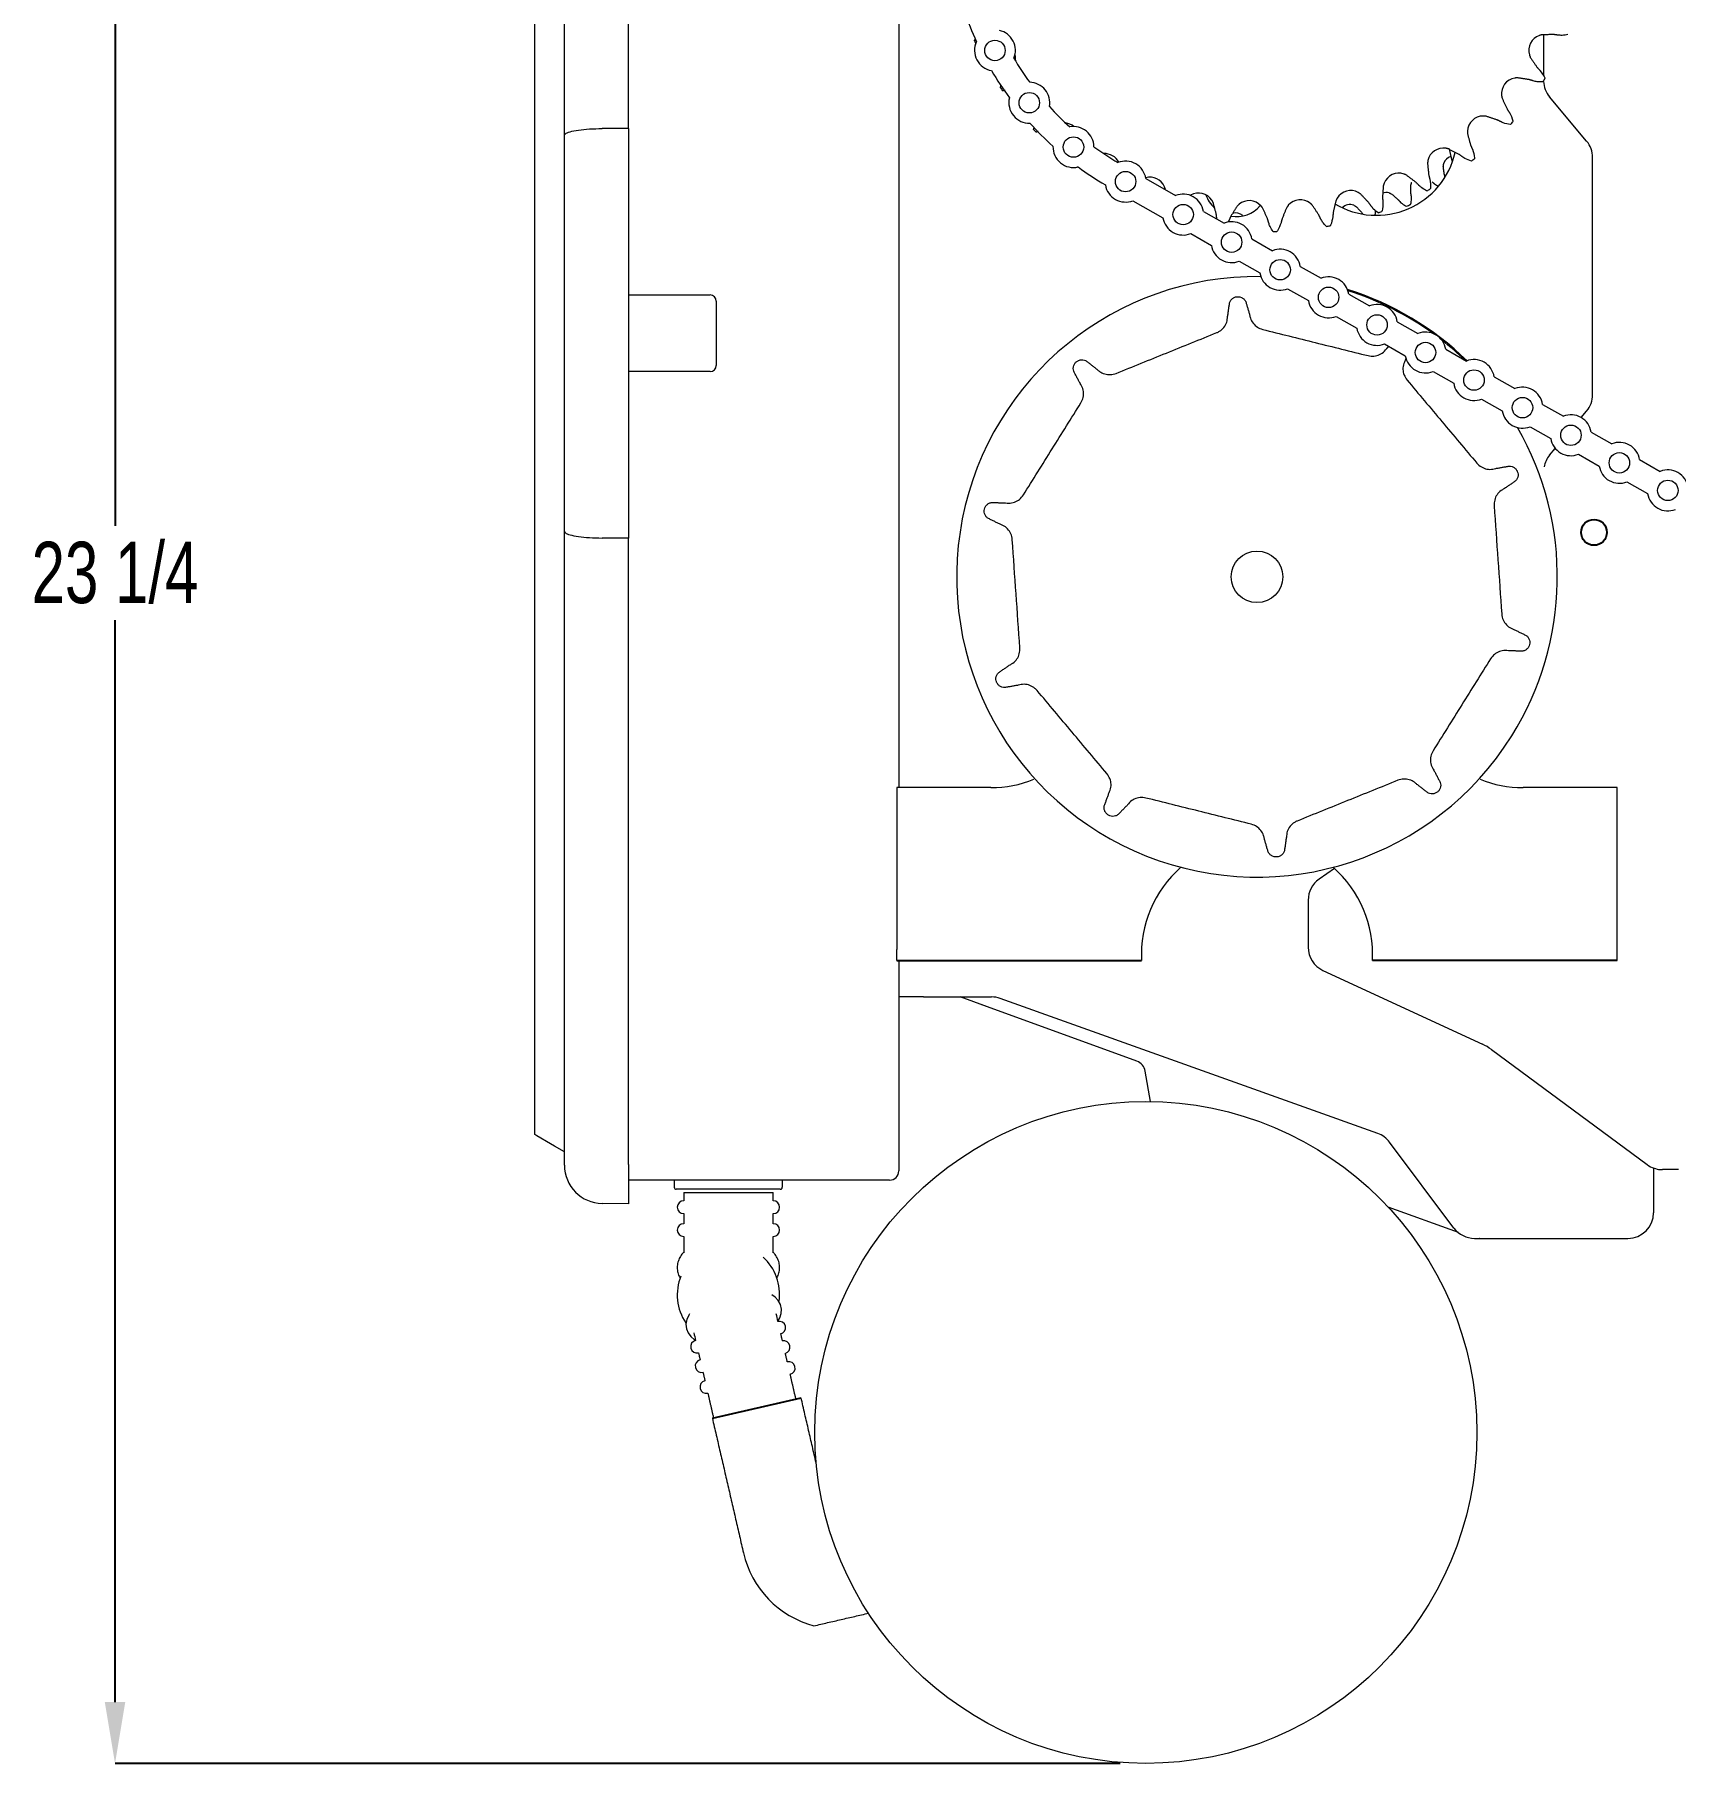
# Model space of a CAD drawing. Header units: inches. Extents: x 1.5 to 20.4, y 6.8 to 20.8.
# Drawn here: x 10.238 to 14.246, y 12.896 to 17.12 of the extents above; entities that cross this region are included whole.
import ezdxf

# ---------------------------------------------------------------- set-up
doc = ezdxf.new("R2010")
doc.units = ezdxf.units.IN
doc.header["$MEASUREMENT"] = 0
doc.header["$PDSIZE"] = -1
doc.layers.add('DIM', color=1, linetype='Continuous')
doc.layers.add('SLD-0', color=7, linetype='Continuous', lineweight=15)
doc.styles.add('SLDTEXTSTYLE0', font='ARIAL.TTF', dxfattribs={"width": 0.7})
doc.dimstyles.new('SLDDIMSTYLE0', dxfattribs={"dimtxt": 0.15, "dimasz": 0.15, "dimexe": 0, "dimexo": 0.0625, "dimgap": 0.0375, "dimtad": 0, "dimtih": 1, "dimtoh": 1, "dimdec": 1, "dimlfac": 4, "dimrnd": 1e-09, "dimzin": 12, "dimdsep": 46, "dimtxsty": 'SLDTEXTSTYLE0', "dimsah": 1, "dimcen": 0.09, "dimadec": 0, "dimazin": 0, "dimtfac": 1, "dimtdec": 1, "dimtofl": 0, "dimtmove": 0, "dimatfit": 3, "dimfxl": 0, "dimtolj": 1, "dimtzin": 12, "dimarcsym": 0})

# ---------------------------------------------------------------- blocks, each defined once
blk = doc.blocks.new('*D11')
at = {"color": 0, "linetype": 'ByBlock', "lineweight": -2}
for p, q in [((14.1524, 18.7141), (10.4345, 18.7141)), ((10.4345, 18.5641), (10.4345, 15.92)), ((10.4345, 13.0456), (10.4345, 15.6897)), ((12.8901, 12.8956), (10.4345, 12.8956))]:
    blk.add_line(p, q, dxfattribs=at)
at = {"color": 0, "linetype": 'ByBlock'}
for points in [[(10.4345, 18.7141), (10.4095, 18.5641), (10.4595, 18.5641)], [(10.4345, 12.8956), (10.4095, 13.0456), (10.4595, 13.0456)]]:
    blk.add_solid(points, dxfattribs=at)
at = {"layer": 'DEFPOINTS', "color": 0, "linetype": 'ByBlock'}
for p in [(14.2149, 18.7141), (12.9526, 12.8956)]:
    blk.add_point(p, dxfattribs=at)
at = {"color": 0, "linetype": 'ByBlock', "insert": (10.4345, 15.8049), "char_height": 0.15, "attachment_point": 5, "style": 'SLDTEXTSTYLE0'}
blk.add_mtext('23 1/4', dxfattribs=at)

msp = doc.modelspace()

# ---------------------------------------------------------------- linework, layer by layer
at = {"color": 7, "linetype": 'Continuous', "lineweight": 15}
for p, q in [((11.53239, 16.874357), (11.53239, 18.421672)), ((11.68864, 16.89089), (11.68864, 18.421672)), ((12.349285, 18.303722), (12.349285, 15.280271)), ((13.924286, 17.119981), (13.924286, 17.018954)), ((14.029663, 16.860261), (13.938908, 16.968419)), ((11.53239, 15.906487), (11.53239, 16.874357)), ((11.68864, 16.89089), (11.68864, 15.889954)), ((13.693486, 16.840314), (13.701299, 16.808261)), ((14.044286, 16.240583), (14.044286, 16.820086)), ((12.952695, 16.768435), (13.025471, 16.727005)), ((12.92119, 16.714453), (12.994551, 16.67269)), ((13.093312, 16.688386), (13.143879, 16.659599)), ((13.062391, 16.63407), (13.112959, 16.605283)), ((13.21172, 16.620979), (13.262287, 16.592192)), ((13.180799, 16.566664), (13.231367, 16.537877)), ((13.330127, 16.553573), (13.380695, 16.524786)), ((11.68864, 16.484172), (11.888398, 16.484172)), ((13.299207, 16.499257), (13.349775, 16.47047)), ((13.448535, 16.486166), (13.499103, 16.457379)), ((11.903398, 16.469172), (11.903398, 16.311672)), ((13.417615, 16.431851), (13.468183, 16.403064)), ((13.566943, 16.41876), (13.617511, 16.389973)), ((13.536023, 16.364444), (13.58659, 16.335657)), ((13.685351, 16.351353), (13.735919, 16.322566)), ((11.888398, 16.296672), (11.68864, 16.296672)), ((13.65443, 16.297038), (13.704998, 16.268251)), ((13.803759, 16.283947), (13.854327, 16.25516)), ((13.772838, 16.229631), (13.823406, 16.200844)), ((13.922167, 16.21654), (13.972734, 16.187753)), ((14.016324, 16.184511), (14.029663, 16.200408)), ((13.891246, 16.162225), (13.941814, 16.133438)), ((14.040575, 16.149134), (14.091142, 16.120347)), ((13.938908, 16.09225), (13.952989, 16.109031)), ((14.009654, 16.094818), (14.060222, 16.066031)), ((14.158983, 16.081727), (14.20955, 16.05294)), ((14.128062, 16.027411), (14.17863, 15.998625)), ((11.53239, 14.359172), (11.53239, 15.906487)), ((11.68864, 14.359172), (11.68864, 15.889954)), ((12.344286, 15.280271), (12.344286, 14.91477)), ((12.574286, 15.280271), (12.344286, 15.280271)), ((14.104286, 15.280271), (13.874286, 15.280271)), ((14.104286, 14.91477), (14.104286, 15.280271)), ((13.41334, 15.082686), (13.375937, 15.056496)), ((13.349286, 15.005299), (13.349286, 14.890267)), ((12.344286, 14.91477), (12.344286, 14.88477)), ((14.104286, 14.88477), (14.104286, 14.91477)), ((12.344286, 14.85777), (12.344286, 14.88477)), ((14.104286, 14.85777), (14.104286, 14.88477)), ((12.349285, 14.85777), (12.349285, 14.343643)), ((13.385522, 14.833554), (13.775249, 14.653071)), ((12.409186, 14.768722), (12.349285, 14.768722)), ((12.409186, 14.768722), (12.575938, 14.768722)), ((12.566177, 14.744242), (12.498916, 14.768722)), ((12.566177, 14.744242), (12.552411, 14.749252)), ((13.51911, 14.435048), (12.596999, 14.765067)), ((12.930972, 14.611467), (12.566177, 14.744242)), ((12.930972, 14.611467), (12.566177, 14.744242)), ((13.797011, 14.640172), (14.177728, 14.35882)), ((12.964194, 14.513041), (12.951059, 14.587528)), ((12.964194, 14.513041), (12.951059, 14.587528)), ((13.705536, 14.203722), (13.54805, 14.413703)), ((11.53239, 14.35755), (11.53239, 14.359172)), ((11.68864, 14.359172), (11.68864, 14.262695)), ((14.193036, 14.350524), (14.193036, 14.241222)), ((14.254286, 14.346585), (14.214874, 14.346585)), ((12.321836, 14.321097), (11.68864, 14.321097)), ((11.809523, 14.298597), (11.805536, 14.298597)), ((11.857852, 14.298597), (11.809523, 14.298597)), ((11.823661, 14.291097), (12.042411, 14.291097)), ((11.898676, 14.298597), (11.857852, 14.298597)), ((11.984622, 14.298597), (11.898676, 14.298597)), ((12.022189, 14.298597), (11.984622, 14.298597)), ((12.059806, 14.298597), (12.022189, 14.298597)), ((12.06468, 14.321097), (12.06468, 14.303597)), ((12.326836, 14.321097), (12.321836, 14.321097)), ((11.68864, 14.262695), (11.624504, 14.263814)), ((13.716217, 14.192639), (13.544957, 14.254973)), ((13.716217, 14.192639), (13.544957, 14.254973)), ((11.823661, 14.183363), (11.823661, 14.142997)), ((12.042411, 14.143205), (12.042411, 14.183363)), ((13.755536, 14.178722), (14.130536, 14.178722)), ((13.768012, 14.178722), (13.767125, 14.178566)), ((13.768012, 14.178722), (13.767125, 14.178566))]:
    msp.add_line(p, q, dxfattribs=at)
for p, q in [((12.344286, 14.85777), (12.942184, 14.85777)), ((14.104286, 14.85777), (13.506387, 14.85777)), ((11.893724, 13.73905), (12.110522, 13.7891))]:
    msp.add_line(p, q)
at = {"color": 7, "linetype": 'Continuous', "lineweight": 15, "flags": 128}
for points in [[(11.53239, 14.390422), (11.508256, 14.404356), (11.488925, 14.415517), (11.474414, 14.423894), (11.464734, 14.429483), (11.459892, 14.432279), (11.459287, 14.432628)], [(12.054012, 13.976028), (12.058766, 13.984358), (12.062121, 13.995249), (12.062685, 14.005933), (12.0602, 14.017027), (12.054909, 14.026748), (12.047224, 14.035021), (12.039095, 14.040641)], [(11.837935, 13.994086), (11.835973, 13.991376), (11.831194, 13.980536), (11.830187, 13.97677), (11.830187, 13.97677), (11.82918, 13.969421), (11.83026, 13.957883), (11.834373, 13.947539), (11.841014, 13.938651), (11.85003, 13.931099), (11.852827, 13.92958)], [(12.054044, 13.975889), (12.05303, 13.980281), (12.051943, 13.98499), (12.050869, 13.989641), (12.049811, 13.994224)], [(11.848632, 13.947754), (11.849689, 13.943173), (11.850762, 13.938526), (11.851849, 13.933819), (11.852858, 13.929448)]]:
    msp.add_lwpolyline(points, dxfattribs=at)
at = {"color": 7, "linetype": 'Continuous', "lineweight": 15}
for centre, radius in [((12.584163, 17.081571), 0.025), ((12.668035, 16.95383), 0.025), ((12.775857, 16.845541), 0.025), ((12.903234, 16.761117), 0.025), ((13.043931, 16.680538), 0.025), ((13.162339, 16.613131), 0.025), ((13.280747, 16.545725), 0.025), ((13.399155, 16.478318), 0.025), ((13.517563, 16.410912), 0.025), ((13.635971, 16.343505), 0.025), ((13.754379, 16.276099), 0.025), ((13.872786, 16.208692), 0.025), ((13.991194, 16.141286), 0.025), ((14.109602, 16.073879), 0.025), ((14.22801, 16.006473), 0.025), ((13.224286, 15.795271), 0.063)]:
    msp.add_circle(centre, radius, dxfattribs=at)
msp.add_circle((14.047598, 15.903935), 0.031563)
for centre, radius, start, end in [((13.255536, 17.430972), 0.7881, 198.801389, 204.597797), ((12.584163, 17.081571), 0.05, 337.669033, 77.318388), ((13.926921, 17.081601), 0.038816, 108.840456, 196.177086), ((13.255536, 17.430972), 0.791763, 204.272196, 204.955873), ((12.584163, 17.081571), 0.05, 154.713295, 260.274127), ((12.595841, 17.059998), 0.038816, 353.843901, 16.563532), ((13.255536, 17.430972), 0.7881, 210.389625, 216.186033), ((13.255536, 17.430972), 0.7256, 210.511797, 216.06386), ((13.255536, 17.430972), 0.791763, 213.74588, 214.429557), ((12.668035, 16.95383), 0.05, 349.257269, 88.906624), ((13.86026, 16.97586), 0.038816, 99.366772, 186.703402), ((13.255536, 17.430972), 0.791763, 327.430091, 328.113768), ((13.986786, 17.008593), 0.0625, 182.589849, 220), ((12.668035, 16.95383), 0.05, 166.301531, 271.862362), ((13.255536, 17.430972), 0.7256, 222.100032, 227.652095), ((13.255536, 17.430972), 0.7881, 221.97786, 227.774268), ((12.75204, 16.865896), 0.038816, 49.756792, 83.805221), ((13.777103, 16.882533), 0.038816, 89.893088, 177.229718), ((13.255536, 17.430972), 0.791763, 317.956406, 318.640084), ((13.255536, 17.430972), 0.791763, 223.219564, 223.903241), ((12.775857, 16.845541), 0.05, 0.845504, 100.494859), ((13.981786, 16.820086), 0.0625, 0, 40), ((12.775857, 16.845541), 0.05, 177.889766, 283.450597), ((13.255536, 17.430972), 0.7256, 233.688268, 239.240331), ((12.851916, 16.79073), 0.038816, 26.834557, 93.278905), ((13.516036, 16.875974), 0.19725, 239.122165, 347.296647), ((13.67972, 16.804165), 0.038816, 80.419404, 167.756034), ((13.704844, 16.797848), 0.0255, 105.897036, 161.838701), ((13.255536, 17.430972), 0.791763, 308.482722, 309.166399), ((13.255536, 17.430972), 0.7881, 233.566095, 239.362503), ((12.903234, 16.761117), 0.05, 8.415705, 112.083094), ((13.570765, 16.742896), 0.038816, 70.945719, 158.28235), ((12.903234, 16.761117), 0.05, 189.478001, 291.046003), ((12.962801, 16.733029), 0.038816, 23.577298, 105.601099), ((13.043931, 16.680538), 0.05, 9.030444, 111.66607), ((13.081671, 16.694365), 0.038816, 33.050982, 120.387613), ((13.453213, 16.700395), 0.038816, 61.472035, 148.808665), ((13.540271, 16.708719), 0.0255, 75.039415, 110.346005), ((13.255536, 17.430972), 0.791763, 299.009038, 299.692715), ((13.173462, 16.753722), 0.078125, 198.521777, 227.166972), ((13.173462, 16.753722), 0.078125, 260.927638, 319.013224), ((13.205284, 16.675794), 0.038816, 42.524667, 129.861297), ((13.330267, 16.677823), 0.038816, 51.998351, 139.334981), ((13.451137, 16.679664), 0.0255, 68.116338, 136.492141), ((13.255536, 17.430972), 0.791763, 289.535354, 290.219031), ((13.255536, 17.430972), 0.803, 294.579102, 295.375937), ((13.043931, 16.680538), 0.05, 189.030444, 291.66607), ((13.162339, 16.613131), 0.05, 9.030444, 111.66607), ((13.172009, 16.659126), 0.0255, 47.347107, 107.584871), ((13.255536, 17.430972), 0.791763, 280.06167, 280.745347), ((13.162339, 16.613131), 0.05, 189.030444, 291.66607), ((13.255536, 17.430972), 0.791763, 270.587985, 271.271662), ((13.280747, 16.545725), 0.05, 9.030444, 111.66607), ((13.224286, 15.795271), 0.733708, 89.268228, 328.019918), ((13.280747, 16.545725), 0.05, 189.030444, 291.66607), ((13.399155, 16.478318), 0.05, 9.030444, 111.66607), ((11.888398, 16.469172), 0.015, 0, 90), ((13.224286, 15.795271), 0.73625, 45.807671, 72.530806), ((13.224286, 15.795271), 0.733708, 54.196406, 72.374142), ((13.399155, 16.478318), 0.05, 189.030444, 291.66607), ((13.517563, 16.410912), 0.05, 9.030444, 111.66607), ((13.517563, 16.410912), 0.05, 189.030444, 291.66607), ((13.635971, 16.343505), 0.05, 9.030444, 111.66607), ((13.224286, 15.795271), 0.733708, 46.171966, 51.99574), ((11.888398, 16.311672), 0.015, 270, 0), ((13.635971, 16.343505), 0.05, 189.030444, 291.66607), ((13.754379, 16.276099), 0.05, 9.030444, 111.66607), ((13.754379, 16.276099), 0.05, 189.030444, 291.66607), ((13.872786, 16.208692), 0.05, 9.030444, 111.66607), ((13.981786, 16.240583), 0.0625, 320, 0), ((13.872786, 16.208692), 0.05, 189.030444, 291.66607), ((13.991194, 16.141286), 0.05, 9.030444, 111.66607), ((13.224286, 15.795271), 0.733708, 328.019918, 29.82132), ((13.991194, 16.141286), 0.05, 189.030444, 291.66607), ((14.109602, 16.073879), 0.05, 9.030444, 111.66607), ((13.986786, 16.052076), 0.0625, 140, 168.919838), ((14.109602, 16.073879), 0.05, 189.030444, 291.66607), ((14.22801, 16.006473), 0.05, 9.030444, 111.66607), ((14.22801, 16.006473), 0.05, 189.030444, 291.66607), ((12.574286, 15.562771), 0.2825, 270, 291.782628), ((13.874286, 15.562771), 0.2825, 248.217372, 270), ((13.224286, 14.872771), 0.2825, 131.147051, 183.043698), ((13.224286, 14.872771), 0.2825, 356.956302, 48.852949), ((13.411786, 15.005299), 0.0625, 125, 180), ((13.411786, 14.890267), 0.0625, 180, 245.151119), ((12.575938, 14.706222), 0.0625, 70.307979, 90), ((13.72272, 14.539643), 0.125, 53.535508, 65.151119), ((12.920284, 14.582102), 0.03125, 10, 70), ((12.920284, 14.582102), 0.03125, 10, 70), ((13.49805, 14.376203), 0.0625, 36.869898, 70.307979), ((11.62614, 14.35755), 0.09375, 180, 269), ((12.326836, 14.343547), 0.02245, 270, 0), ((14.214874, 14.409085), 0.0625, 233.535508, 250.767212), ((11.805536, 14.303597), 0.005, 180, 270), ((11.823661, 14.254847), 0.015625, 90, 270), ((12.042411, 14.254847), 0.015625, 270, 90), ((14.130536, 14.241222), 0.0625, 270, 0), ((11.823661, 14.198988), 0.015625, 90, 270), ((12.042411, 14.198988), 0.015625, 270, 90), ((13.755536, 14.241222), 0.0625, 216.869898, 270), ((13.761698, 14.209341), 0.03125, 258.46482, 280), ((13.761698, 14.209341), 0.03125, 258.46482, 280), ((11.933036, 14.041097), 0.125, 352.681858, 47.336359), ((11.933036, 14.041097), 0.125, 158.70236, 213.456939), ((12.056953, 13.960537), 0.015625, 283, 103), ((11.856444, 13.91424), 0.015625, 103, 283), ((12.06796, 13.912863), 0.015625, 283, 103), ((11.86744, 13.866603), 0.015625, 103, 283), ((12.080342, 13.86198), 0.015625, 283, 103), ((11.879157, 13.815533), 0.015625, 103, 283), ((12.204103, 13.464329), 0.240625, 193, 255.020708)]:
    msp.add_arc(centre, radius, start, end, dxfattribs=at)
for points in [[(11.459287, 18.348216), (11.459287, 14.432628)], [(13.92079, 17.11993), (13.914386, 17.118338)], [(13.949536, 17.120344), (13.92079, 17.11993)], [(13.960325, 17.118935), (13.949536, 17.120344)], [(12.533762, 17.1055), (12.536369, 17.109247)], [(13.889642, 17.070787), (13.892013, 17.064628)], [(13.892013, 17.064628), (13.908169, 17.040849)], [(13.908169, 17.040849), (13.915514, 17.032821)], [(12.597177, 16.99114), (12.598993, 16.994972)], [(13.860522, 17.014675), (13.853943, 17.014159)], [(13.888943, 17.010352), (13.860522, 17.014675)], [(13.899353, 17.007187), (13.888943, 17.010352)], [(13.821709, 16.971329), (13.823034, 16.964864)], [(13.823034, 16.964864), (13.835056, 16.93875)], [(13.78375, 16.920776), (13.777176, 16.921349)], [(13.811073, 16.911833), (13.78375, 16.920776)], [(13.82082, 16.906998), (13.811073, 16.911833)], [(13.835056, 16.93875), (13.840979, 16.929623)], [(11.68864, 16.89089), (11.624504, 16.890698)], [(12.67855, 16.888776), (12.680201, 16.89327)], [(12.68997, 16.883458), (12.685061, 16.88193)], [(13.738332, 16.884409), (13.738575, 16.877814)], [(13.738575, 16.877814), (13.746135, 16.850077)], [(13.69257, 16.840793), (13.68618, 16.84244)], [(13.718048, 16.827475), (13.69257, 16.840793)], [(13.726866, 16.821101), (13.718048, 16.827475)], [(13.746135, 16.850077), (13.750475, 16.8401)], [(13.58947, 16.776908), (13.583437, 16.779585)], [(13.612408, 16.759579), (13.58947, 16.776908)], [(13.641786, 16.812397), (13.64094, 16.805853)], [(13.64094, 16.805853), (13.643831, 16.77725)], [(13.643831, 16.77725), (13.64647, 16.766694)], [(13.679346, 16.798201), (13.680614, 16.805797)], [(13.681919, 16.779097), (13.679346, 16.798201)], [(13.683969, 16.772008), (13.681919, 16.779097)], [(13.000493, 16.742304), (12.998377, 16.748555)], [(13.47726, 16.730865), (13.471751, 16.734499)], [(13.497033, 16.709997), (13.47726, 16.730865)], [(13.532793, 16.750943), (13.530936, 16.722254)], [(13.534705, 16.757259), (13.532793, 16.750943)], [(13.553909, 16.730266), (13.568502, 16.717673)], [(13.599984, 16.75173), (13.602158, 16.759117)], [(13.600235, 16.732455), (13.599984, 16.75173)], [(13.601416, 16.72517), (13.600235, 16.732455)], [(13.620057, 16.751841), (13.612408, 16.759579)], [(13.652199, 16.760598), (13.657655, 16.755628)], [(13.657655, 16.755628), (13.666767, 16.749891)], [(13.117322, 16.709718), (13.114206, 16.715535)], [(13.12478, 16.681953), (13.117322, 16.709718)], [(13.175718, 16.700945), (13.160431, 16.676597)], [(13.180405, 16.70559), (13.175718, 16.700945)], [(13.237922, 16.696805), (13.233891, 16.70203)], [(13.249848, 16.670647), (13.237922, 16.696805)], [(13.296965, 16.697764), (13.285894, 16.671232)], [(13.300824, 16.703117), (13.296965, 16.697764)], [(13.359002, 16.703919), (13.354166, 16.70841)], [(13.375071, 16.680081), (13.359002, 16.703919)], [(13.417082, 16.714583), (13.410529, 16.686591)], [(13.420008, 16.720498), (13.417082, 16.714583)], [(13.467272, 16.69941), (13.480242, 16.68515)], [(13.503304, 16.701105), (13.497033, 16.709997)], [(13.530936, 16.722254), (13.531802, 16.711408)], [(13.568502, 16.717673), (13.573319, 16.712082)], [(13.126063, 16.671148), (13.12478, 16.681953)], [(13.15603, 16.666646), (13.153054, 16.662235)], [(13.160431, 16.676597), (13.15603, 16.666646)], [(13.252892, 16.660201), (13.249848, 16.670647)], [(13.285894, 16.671232), (13.283191, 16.660693)], [(13.379793, 16.670278), (13.375071, 16.680081)], [(13.410529, 16.686591), (13.409598, 16.67575)], [(13.480242, 16.68515), (13.481937, 16.68262)], [(13.152576, 16.43172), (13.15733, 16.464796)], [(13.196942, 16.46758), (13.206276, 16.435494)], [(13.540367, 16.352319), (13.546406, 16.358533)], [(12.806991, 16.323108), (12.833401, 16.302636)], [(13.588477, 16.330614), (13.586029, 16.323808)], [(12.792176, 16.268019), (12.77658, 16.297572)], [(13.807426, 16.060144), (13.840352, 16.065844)], [(13.85524, 16.029031), (13.827609, 16.010239)], [(12.576432, 15.977021), (12.609832, 15.975982)], [(12.596827, 15.923744), (12.566838, 15.938487)], [(11.68864, 15.889954), (11.624504, 15.890146)], [(13.851745, 15.666797), (13.881733, 15.652054)], [(13.872139, 15.61352), (13.83874, 15.614559)], [(12.593331, 15.561511), (12.620962, 15.580302)], [(12.641146, 15.530397), (12.60822, 15.524697)], [(13.656395, 15.322522), (13.671991, 15.292969)], [(12.851233, 15.235289), (12.862542, 15.266733)], [(13.64158, 15.267433), (13.61517, 15.287905)], [(12.908204, 15.238222), (12.884917, 15.214257)], [(13.251629, 15.122961), (13.242296, 15.155047)], [(13.295995, 15.158821), (13.291242, 15.125745)], [(11.800536, 14.321097), (11.800536, 14.303597)], [(11.823661, 14.291097), (11.823661, 14.270472)], [(12.042411, 14.270472), (12.042411, 14.291097)], [(11.823661, 14.239222), (11.823661, 14.214613)], [(12.042411, 14.214613), (12.042411, 14.239222)], [(12.06505, 13.928215), (12.061068, 13.945464)], [(11.859888, 13.898999), (11.863856, 13.881811)], [(12.076827, 13.877204), (12.072075, 13.89779)], [(11.870886, 13.851362), (11.875643, 13.830757)], [(12.097843, 13.786174), (12.083857, 13.846756)], [(11.882672, 13.800308), (11.896659, 13.739727)], [(12.147249, 13.630017), (12.110522, 13.7891)], [(11.893724, 13.73905), (11.969645, 13.4102)], [(12.141908, 13.23188), (12.275066, 13.262719)]]:
    msp.add_open_spline(points, degree=1, dxfattribs=at)
for points, knots in [([(13.983837, 17.120382), (13.979122, 17.119448), (13.971427, 17.117924), (13.963425, 17.118653), (13.960325, 17.118935)], [0, 0, 0, 0, 0.61266644, 1, 1, 1, 1]), ([(13.915514, 17.032821), (13.919992, 17.02692), (13.924839, 17.020532), (13.927609, 17.013287), (13.92782, 17.012736)], [0, 0, 0, 0, 0.92384809, 1, 1, 1, 1]), ([(12.60885, 16.983943), (12.607312, 16.983603), (12.60518, 16.983132), (12.603062, 16.983275), (12.602472, 16.983315)], [0, 0, 0, 0, 0.72155717, 1, 1, 1, 1]), ([(13.922782, 17.004744), (13.917978, 17.004599), (13.910138, 17.004362), (13.902364, 17.006398), (13.899353, 17.007187)], [0, 0, 0, 0, 0.61265452, 1, 1, 1, 1]), ([(13.843527, 16.900732), (13.837474, 16.901653), (13.8297, 16.902836), (13.82243, 16.906243), (13.82082, 16.906998)], [0, 0, 0, 0, 0.77852659, 1, 1, 1, 1]), ([(13.840979, 16.929623), (13.844404, 16.923113), (13.848138, 16.916016), (13.849684, 16.908414), (13.849812, 16.907786)], [0, 0, 0, 0, 0.91733916, 1, 1, 1, 1]), ([(11.53239, 16.874357), (11.53239, 16.874376), (11.532399, 16.87558), (11.534309, 16.878627), (11.544823, 16.883174), (11.56575, 16.88728), (11.593269, 16.890082), (11.614092, 16.890493), (11.624504, 16.890698)], [0, 0, 0, 0, 0.002242632, 0.141619645, 0.359136765, 0.573675537, 0.786810946, 1, 1, 1, 1]), ([(13.748233, 16.811183), (13.742581, 16.81302), (13.735104, 16.81545), (13.728482, 16.819993), (13.726866, 16.821101)], [0, 0, 0, 0, 0.75598776, 1, 1, 1, 1]), ([(13.750475, 16.8401), (13.75278, 16.833123), (13.755295, 16.825509), (13.75557, 16.817756), (13.755593, 16.817106)], [0, 0, 0, 0, 0.91620497, 1, 1, 1, 1]), ([(12.787746, 16.79751), (12.78682, 16.796954), (12.785374, 16.796086), (12.783783, 16.795671), (12.783211, 16.795521)], [0, 0, 0, 0, 0.64031768, 1, 1, 1, 1]), ([(13.546854, 16.733355), (13.547714, 16.733101), (13.550189, 16.732369), (13.55244, 16.731096), (13.553909, 16.730266)], [0, 0, 0, 0, 0.34752607, 1, 1, 1, 1]), ([(13.639499, 16.738541), (13.635205, 16.7407), (13.628197, 16.744223), (13.622329, 16.749714), (13.620057, 16.751841)], [0, 0, 0, 0, 0.61266168, 1, 1, 1, 1]), ([(13.64647, 16.766694), (13.647599, 16.759373), (13.648821, 16.751448), (13.647811, 16.743758), (13.647734, 16.743172)], [0, 0, 0, 0, 0.923833421, 1, 1, 1, 1]), ([(13.460642, 16.703327), (13.461465, 16.702971), (13.463833, 16.701946), (13.465914, 16.700412), (13.467272, 16.69941)], [0, 0, 0, 0, 0.34754713, 1, 1, 1, 1]), ([(13.520292, 16.684787), (13.516412, 16.687623), (13.510079, 16.692252), (13.505195, 16.698633), (13.503304, 16.701105)], [0, 0, 0, 0, 0.612669165, 1, 1, 1, 1]), ([(13.512837, 16.680029), (13.513135, 16.680919), (13.514052, 16.683653), (13.513913, 16.686622), (13.513819, 16.688625)], [0, 0, 0, 0, 0.32529382, 1, 1, 1, 1]), ([(13.531802, 16.711408), (13.53171, 16.704001), (13.531612, 16.695983), (13.529349, 16.688564), (13.529177, 16.687999)], [0, 0, 0, 0, 0.92382061, 1, 1, 1, 1]), ([(13.573319, 16.712082), (13.576768, 16.708754), (13.581648, 16.704045), (13.587752, 16.701484), (13.589543, 16.700734)], [0, 0, 0, 0, 0.70668718, 1, 1, 1, 1]), ([(13.599666, 16.705449), (13.600833, 16.710021), (13.602484, 16.71649), (13.601658, 16.723202), (13.601416, 16.72517)], [0, 0, 0, 0, 0.70675085, 1, 1, 1, 1]), ([(13.263661, 16.639251), (13.260912, 16.643193), (13.256425, 16.649628), (13.253878, 16.657249), (13.252892, 16.660201)], [0, 0, 0, 0, 0.61267519, 1, 1, 1, 1]), ([(13.283191, 16.660693), (13.280699, 16.653717), (13.278003, 16.646165), (13.273454, 16.639883), (13.273107, 16.639404)], [0, 0, 0, 0, 0.92383003, 1, 1, 1, 1]), ([(13.393863, 16.651386), (13.390503, 16.654822), (13.385018, 16.66043), (13.381251, 16.667529), (13.379793, 16.670278)], [0, 0, 0, 0, 0.61267408, 1, 1, 1, 1]), ([(13.409598, 16.67575), (13.408288, 16.668459), (13.406871, 16.660567), (13.403418, 16.653621), (13.403155, 16.653092)], [0, 0, 0, 0, 0.923816959, 1, 1, 1, 1]), ([(13.15733, 16.464796), (13.158241, 16.46701), (13.160047, 16.471398), (13.165407, 16.476469), (13.172017, 16.479547), (13.179277, 16.480228), (13.186306, 16.478487), (13.192336, 16.474548), (13.195544, 16.470448), (13.196754, 16.467966), (13.196942, 16.46758)], [0, 0, 0, 0, 0.143761513, 0.284885963, 0.422607513, 0.558135351, 0.693836495, 0.831957476, 0.973832536, 1, 1, 1, 1]), ([(13.206276, 16.435494), (13.206782, 16.432836), (13.208176, 16.42552), (13.214179, 16.414682), (13.224656, 16.404618), (13.23364, 16.401428), (13.238141, 16.399831)], [0, 0, 0, 0, 0.159972752, 0.440437736, 0.719690283, 1, 1, 1, 1]), ([(13.126012, 16.391951), (13.128254, 16.392996), (13.134851, 16.396074), (13.143921, 16.404422), (13.151273, 16.417241), (13.152142, 16.426899), (13.152576, 16.43172)], [0, 0, 0, 0, 0.146282273, 0.430463116, 0.71573286, 1, 1, 1, 1]), ([(13.238141, 16.399831), (13.28101, 16.389158), (13.366797, 16.3678), (13.452584, 16.346443), (13.495501, 16.335759)], [0, 0, 0, 0, 0.49972425, 1, 1, 1, 1]), ([(12.880143, 16.292514), (12.921098, 16.309077), (13.003055, 16.342223), (13.085011, 16.375369), (13.126012, 16.391951)], [0, 0, 0, 0, 0.499723942, 1, 1, 1, 1]), ([(13.495501, 16.335759), (13.497929, 16.335287), (13.505075, 16.333899), (13.517319, 16.335321), (13.530802, 16.341371), (13.537183, 16.348674), (13.540367, 16.352319)], [0, 0, 0, 0, 0.14628512, 0.43045928, 0.71573089, 1, 1, 1, 1]), ([(12.77658, 16.297572), (12.776016, 16.299899), (12.774898, 16.30451), (12.776254, 16.311764), (12.779792, 16.318138), (12.785265, 16.322957), (12.791975, 16.32568), (12.799168, 16.326038), (12.804174, 16.324607), (12.806611, 16.32331), (12.806991, 16.323108)], [0, 0, 0, 0, 0.143761664, 0.284884895, 0.422607976, 0.558130099, 0.693839254, 0.831956521, 0.973832431, 1, 1, 1, 1]), ([(13.586029, 16.323808), (13.584877, 16.321361), (13.581704, 16.314622), (13.58019, 16.302325), (13.58275, 16.288025), (13.588144, 16.280164), (13.590846, 16.276226)], [0, 0, 0, 0, 0.15997588, 0.44043885, 0.71969214, 1, 1, 1, 1]), ([(12.794061, 16.220231), (12.79526, 16.222395), (12.798788, 16.228762), (12.801219, 16.240847), (12.799632, 16.255539), (12.794658, 16.263864), (12.792176, 16.268019)], [0, 0, 0, 0, 0.14628414, 0.4304627, 0.71573189, 1, 1, 1, 1]), ([(12.833401, 16.302636), (12.835373, 16.300784), (12.840801, 16.295685), (12.852029, 16.290444), (12.86642, 16.28846), (12.875563, 16.291161), (12.880143, 16.292514)], [0, 0, 0, 0, 0.15997465, 0.44043713, 0.71969233, 1, 1, 1, 1]), ([(13.590846, 16.276226), (13.619255, 16.242394), (13.676104, 16.174691), (13.732954, 16.106988), (13.761394, 16.073118)], [0, 0, 0, 0, 0.49972385, 1, 1, 1, 1]), ([(12.653596, 15.995267), (12.676994, 16.03274), (12.723816, 16.107728), (12.770637, 16.182716), (12.794061, 16.220231)], [0, 0, 0, 0, 0.49972399, 1, 1, 1, 1]), ([(13.761394, 16.073118), (13.763081, 16.071309), (13.768047, 16.065986), (13.778789, 16.05994), (13.793252, 16.056909), (13.802707, 16.059067), (13.807426, 16.060144)], [0, 0, 0, 0, 0.14628446, 0.4304638, 0.71573404, 1, 1, 1, 1]), ([(13.840352, 16.065844), (13.842739, 16.065661), (13.84747, 16.0653), (13.853949, 16.061769), (13.858919, 16.056434), (13.86181, 16.04974), (13.862327, 16.042516), (13.860444, 16.035565), (13.857536, 16.031247), (13.85555, 16.029329), (13.85524, 16.029031)], [0, 0, 0, 0, 0.14375749, 0.28488088, 0.42260562, 0.55813249, 0.69383846, 0.83195734, 0.97383475, 1, 1, 1, 1]), ([(12.566838, 15.938487), (12.565014, 15.940038), (12.5614, 15.943111), (12.558232, 15.949776), (12.557348, 15.957013), (12.558944, 15.964128), (12.562772, 15.970276), (12.568381, 15.974792), (12.573272, 15.976577), (12.576006, 15.976961), (12.576432, 15.977021)], [0, 0, 0, 0, 0.14375727, 0.28488273, 0.42260426, 0.55813112, 0.69383356, 0.83195719, 0.97383475, 1, 1, 1, 1]), ([(12.609832, 15.975982), (12.612515, 15.975642), (12.619904, 15.974708), (12.632068, 15.977067), (12.644877, 15.983921), (12.650686, 15.99148), (12.653596, 15.995267)], [0, 0, 0, 0, 0.159969725, 0.440441163, 0.719694958, 1, 1, 1, 1]), ([(13.827609, 16.010239), (13.825238, 16.008936), (13.818711, 16.005349), (13.810257, 15.996291), (13.803924, 15.983217), (13.803667, 15.973687), (13.803538, 15.968913)], [0, 0, 0, 0, 0.15997361, 0.4404401, 0.71969255, 1, 1, 1, 1]), ([(13.803538, 15.968913), (13.806635, 15.924844), (13.812833, 15.836656), (13.81903, 15.748468), (13.82213, 15.70435)], [0, 0, 0, 0, 0.49972418, 1, 1, 1, 1]), ([(11.53239, 15.906487), (11.53239, 15.906468), (11.532399, 15.905264), (11.534309, 15.902217), (11.544823, 15.89767), (11.56575, 15.893564), (11.593269, 15.890762), (11.614092, 15.890351), (11.624504, 15.890146)], [0, 0, 0, 0, 0.00224265, 0.14161964, 0.35913674, 0.57367554, 0.78681095, 1, 1, 1, 1]), ([(12.626441, 15.886191), (12.626139, 15.888647), (12.625251, 15.895871), (12.620115, 15.907077), (12.610194, 15.918031), (12.601277, 15.921842), (12.596827, 15.923744)], [0, 0, 0, 0, 0.146284, 0.43046298, 0.71573538, 1, 1, 1, 1]), ([(12.645034, 15.621628), (12.641936, 15.665697), (12.635738, 15.753885), (12.629541, 15.842073), (12.626441, 15.886191)], [0, 0, 0, 0, 0.49972439, 1, 1, 1, 1]), ([(13.82213, 15.70435), (13.822432, 15.701895), (13.823321, 15.69467), (13.828457, 15.683464), (13.838377, 15.672511), (13.847294, 15.668699), (13.851745, 15.666797)], [0, 0, 0, 0, 0.14628434, 0.43046165, 0.71573472, 1, 1, 1, 1]), ([(13.881733, 15.652054), (13.883557, 15.650504), (13.887172, 15.64743), (13.890339, 15.640765), (13.891223, 15.633528), (13.889627, 15.626413), (13.885799, 15.620266), (13.88019, 15.615749), (13.875299, 15.613964), (13.872565, 15.61358), (13.872139, 15.61352)], [0, 0, 0, 0, 0.14376102, 0.28488405, 0.42260554, 0.55813236, 0.6938377, 0.83195704, 0.97382953, 1, 1, 1, 1]), ([(12.620962, 15.580302), (12.623333, 15.581605), (12.62986, 15.585192), (12.638313, 15.59425), (12.644648, 15.607324), (12.644905, 15.616854), (12.645034, 15.621628)], [0, 0, 0, 0, 0.15997371, 0.44043635, 0.71969382, 1, 1, 1, 1]), ([(13.794975, 15.595274), (13.771577, 15.557801), (13.724756, 15.482813), (13.677934, 15.407825), (13.65451, 15.37031)], [0, 0, 0, 0, 0.499724454, 1, 1, 1, 1]), ([(13.83874, 15.614559), (13.836056, 15.614899), (13.828667, 15.615834), (13.816504, 15.613474), (13.803695, 15.60662), (13.797885, 15.599061), (13.794975, 15.595274)], [0, 0, 0, 0, 0.15997002, 0.44043628, 0.71969059, 1, 1, 1, 1]), ([(12.60822, 15.524697), (12.605832, 15.52488), (12.601102, 15.525241), (12.594622, 15.528771), (12.589653, 15.534107), (12.586761, 15.540801), (12.586245, 15.548025), (12.588128, 15.554976), (12.591035, 15.559294), (12.593022, 15.561212), (12.593331, 15.561511)], [0, 0, 0, 0, 0.14375661, 0.28488878, 0.42260514, 0.55813341, 0.69383814, 0.83195478, 0.97383021, 1, 1, 1, 1]), ([(12.687177, 15.517423), (12.68549, 15.519232), (12.680525, 15.524555), (12.669783, 15.530601), (12.655319, 15.533632), (12.645865, 15.531474), (12.641146, 15.530397)], [0, 0, 0, 0, 0.146285292, 0.430466252, 0.715732426, 1, 1, 1, 1]), ([(12.857725, 15.314315), (12.829316, 15.348147), (12.772467, 15.41585), (12.715618, 15.483553), (12.687177, 15.517423)], [0, 0, 0, 0, 0.49972404, 1, 1, 1, 1]), ([(13.65451, 15.37031), (13.653311, 15.368146), (13.649783, 15.361779), (13.647352, 15.349694), (13.648939, 15.335002), (13.653913, 15.326677), (13.656395, 15.322522)], [0, 0, 0, 0, 0.14628506, 0.43046274, 0.71573461, 1, 1, 1, 1]), ([(12.862542, 15.266733), (12.863695, 15.26918), (12.866867, 15.275919), (12.868382, 15.288216), (12.865821, 15.302516), (12.860427, 15.310377), (12.857725, 15.314315)], [0, 0, 0, 0, 0.1599748, 0.44043876, 0.71969479, 1, 1, 1, 1]), ([(13.568428, 15.298027), (13.527473, 15.281464), (13.445516, 15.248318), (13.36356, 15.215172), (13.322559, 15.19859)], [0, 0, 0, 0, 0.499723942, 1, 1, 1, 1]), ([(13.61517, 15.287905), (13.613198, 15.289757), (13.60777, 15.294857), (13.596543, 15.300097), (13.582152, 15.302081), (13.573009, 15.29938), (13.568428, 15.298027)], [0, 0, 0, 0, 0.15997009, 0.44043777, 0.71969265, 1, 1, 1, 1]), ([(12.953071, 15.254783), (12.950642, 15.255254), (12.943497, 15.256642), (12.931252, 15.25522), (12.917769, 15.24917), (12.911389, 15.241867), (12.908204, 15.238222)], [0, 0, 0, 0, 0.14628462, 0.43046438, 0.71573561, 1, 1, 1, 1]), ([(13.210431, 15.19071), (13.167561, 15.201383), (13.081775, 15.222741), (12.995988, 15.244098), (12.953071, 15.254783)], [0, 0, 0, 0, 0.49972425, 1, 1, 1, 1]), ([(13.671991, 15.292969), (13.672555, 15.290642), (13.673673, 15.286031), (13.672318, 15.278777), (13.66878, 15.272403), (13.663306, 15.267584), (13.656596, 15.264861), (13.649403, 15.264504), (13.644397, 15.265934), (13.64196, 15.267231), (13.64158, 15.267433)], [0, 0, 0, 0, 0.143761969, 0.284885228, 0.422606177, 0.558134185, 0.693838205, 0.831961231, 0.973837071, 1, 1, 1, 1]), ([(12.884917, 15.214257), (12.882878, 15.213002), (12.878838, 15.210514), (12.871521, 15.209561), (12.864365, 15.210957), (12.858091, 15.214673), (12.853427, 15.220213), (12.850865, 15.226944), (12.850679, 15.232146), (12.851159, 15.234865), (12.851233, 15.235289)], [0, 0, 0, 0, 0.14376161, 0.28488486, 0.42260481, 0.55813492, 0.69383982, 0.83195887, 0.97383344, 1, 1, 1, 1]), ([(13.242296, 15.155047), (13.241789, 15.157705), (13.240395, 15.165021), (13.234392, 15.175859), (13.223916, 15.185923), (13.214931, 15.189113), (13.210431, 15.19071)], [0, 0, 0, 0, 0.1599746, 0.44044149, 0.71969523, 1, 1, 1, 1]), ([(13.322559, 15.19859), (13.320317, 15.197545), (13.31372, 15.194467), (13.30465, 15.186119), (13.297299, 15.1733), (13.296429, 15.163642), (13.295995, 15.158821)], [0, 0, 0, 0, 0.14628213, 0.43046037, 0.71573079, 1, 1, 1, 1]), ([(13.291242, 15.125745), (13.29033, 15.123531), (13.288524, 15.119144), (13.283164, 15.114072), (13.276555, 15.110995), (13.269294, 15.110313), (13.262265, 15.112054), (13.256236, 15.115993), (13.253028, 15.120093), (13.251817, 15.122575), (13.251629, 15.122961)], [0, 0, 0, 0, 0.14376341, 0.28488371, 0.42260436, 0.55813188, 0.6938379, 0.83195972, 0.97383351, 1, 1, 1, 1]), ([(14.194286, 14.350073), (14.199145, 14.348718), (14.206075, 14.346785), (14.21285, 14.346631), (14.214874, 14.346585)], [0, 0, 0, 0, 0.70122661, 1, 1, 1, 1]), ([(12.059806, 14.298597), (12.05983, 14.298597), (12.060212, 14.298599), (12.061137, 14.298719), (12.062488, 14.299308), (12.063701, 14.300446), (12.064522, 14.301928), (12.064627, 14.303041), (12.06468, 14.303597)], [0, 0, 0, 0, 0.009681327, 0.151303899, 0.36628184, 0.578420615, 0.78918033, 1, 1, 1, 1]), ([(11.823661, 14.145244), (11.820661, 14.14191), (11.815468, 14.134948), (11.810066, 14.123272), (11.807573, 14.110787), (11.808475, 14.098113), (11.811412, 14.087814), (11.814926, 14.082246), (11.816154, 14.0803)], [0.57209472, 0.57209472, 0.57209472, 0.57209472, 0.649370812, 0.724600681, 0.804993991, 0.882494054, 0.958945264, 1, 1, 1, 1]), ([(12.051148, 14.08197), (12.051334, 14.082236), (12.053939, 14.085953), (12.056613, 14.094381), (12.058629, 14.106751), (12.057098, 14.119378), (12.052661, 14.131273), (12.047169, 14.139702), (12.043358, 14.14419), (12.042411, 14.145244)], [0, 0, 0, 0, 0.005829863, 0.081387445, 0.161990398, 0.240047765, 0.317418897, 0.396157116, 0.420882902, 0.420882902, 0.420882902, 0.420882902])]:
    msp.add_open_spline(points, degree=3, knots=knots, dxfattribs=at)
at = {"layer": 'SLD-0'}
msp.add_circle((12.952573, 13.704375), 0.80875, dxfattribs=at)

# ---------------------------------------------------------------- dimensions: what is measured, and where the dimension line sits
at = {"layer": 'DIM'}
dim = msp.add_linear_dim(base=(10.43448, 12.895625), p1=(14.214874, 18.714085), p2=(12.952573, 12.895625), angle=90, dimstyle='SLDDIMSTYLE0', override={"dimdec": 4, "dimlunit": 5, "dimfrac": 2}, dxfattribs=at)
dim.commit()
dim.dimension.update_dxf_attribs({"geometry": '*D11', "text_midpoint": (10.43448, 15.804855)})

doc.saveas('drawing.dxf')
